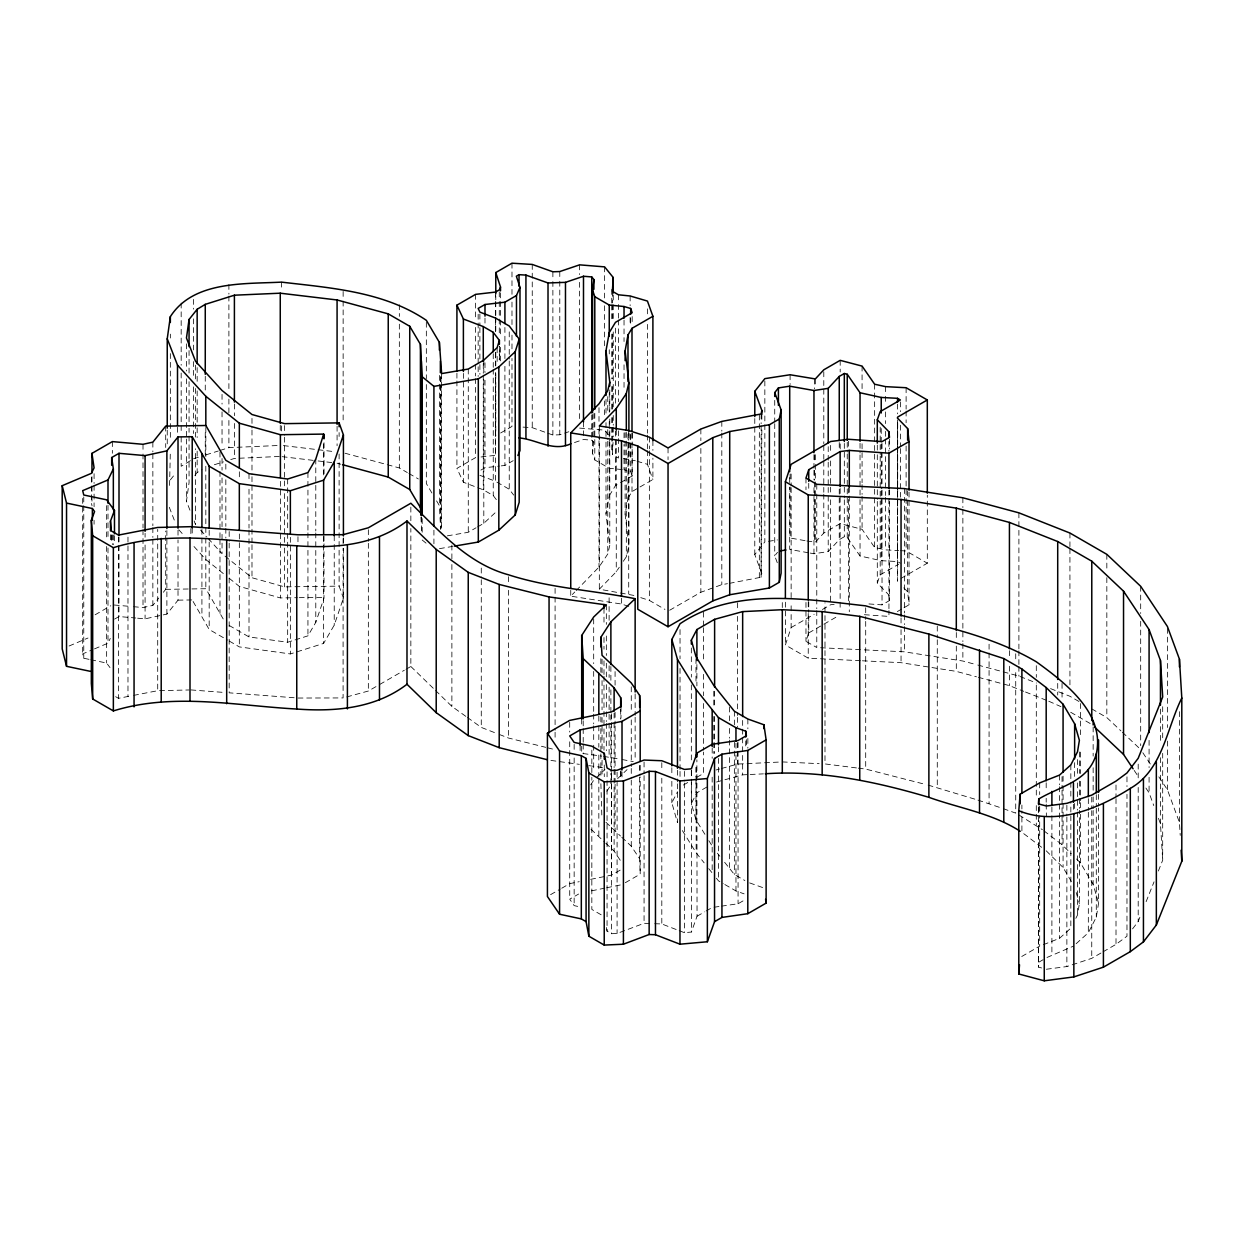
<?xml version="1.0" encoding="UTF-8"?>
<svg xmlns="http://www.w3.org/2000/svg" width="1244" height="1244" viewBox="0 0 1244 1244"><rect width="100%" height="100%" fill="white"/><g stroke="black" fill="none" stroke-linecap="round" stroke-linejoin="round"><path stroke-width="0.75" stroke-dasharray="5 3.75" d="M1041.586 967.972L1038.398 967.101L1038.787 820.34M622.202 469.579L609.249 468.273L594.788 459.922L592.564 453.314L593.886 438.93M618.455 438.603L618.455 458.041L612.375 454.526L613.028 442.444M169.573 485.424L170.35 450.732M189.943 510.196L186.46 501.223L189.057 482.703L189.057 428.294M1075.842 918.321L1077.506 915.055L1079.388 903.564L1079.388 810.295M1076.153 943.714L1088.329 932.736L1096.291 917.139L1098.576 903.175L1098.576 807.962M576.127 590.62L599.002 567.062L607.756 554.031L609.778 545.385L605.999 514.005L609.28 495.765L609.249 429.413M623.306 561.277L626.323 556.783L628.904 545.743L625.11 514.192L627.987 498.191L627.987 441.822M729.311 583.374L761.126 577.216L761.841 429.864M860.444 660.704L808.242 658.169L785.384 644.967L791.137 627.551L791.137 602.298M816.779 610.633L816.779 647.549L805.972 641.313L808.74 632.932L808.74 609.622M295.03 639.929L307.937 635.839L315.789 622.327L324 598.193L324 543.784M229.285 641.08L239.33 646.896L290.365 653.94L323.627 643.397L334.232 625.141L343.422 598.131L343.422 547.609M868.95 603.946L882.027 604.864L889.491 600.557L888.9 594.99L877.3 583.016L880.192 574.868L880.192 501.021M679.177 930.668L684.387 932.673L691.4 932.051L697.044 916.237L696.889 759.757M1132.584 928.864L1138.198 921.509L1141.075 914.309M1146.113 901.682L1154.043 881.841M1158.366 871.018L1162.689 860.195L1162.689 753.32M94.497 648.886L107.995 643.179L110.281 638.452M677.467 783.813L677.467 822.673L671.838 802.707L677.576 791.697M704.897 834.289L695.987 819.92L691.337 803.453L696.889 792.801L708.178 786.286M609.28 495.765L615.469 485.58L618.812 483.652M627.987 498.191L631.999 491.582L638.436 487.866M590.682 784.855L593.683 780.237M606.885 791.231L610.882 785.042L610.882 773.379M633.88 595.425L599.328 589.205L616.262 571.758L619.279 567.264M761.841 573.671L754.781 554.56L764.842 541.886L764.842 380.586M777.282 562.754L774.732 555.819L777.5 552.336M170.35 479.889L175.155 473.84M194.841 475.441L197.158 472.533L202.026 469.563M133.435 606.699L143.013 607.538L152.856 605.393L158.688 598.1M163.353 592.268L165.701 589.345L165.701 531.048M163.244 614.878L166.883 614.085L178.016 600.152L178.016 539.912M806.905 540.984L815.333 542.166L823.792 533.054L840.182 523.584L862.076 529.322L874.641 547.453L885.588 549.879L898.65 550.579M810.233 553.082L813.965 553.751L828.209 551.59L839.249 539.663L844.318 536.739L847.242 537.501L860.039 556.006L881.234 560.686L897.515 561.557L900.376 563.205M628.733 606.357L621.502 604.024L570.747 596.171L574.775 592.004M596.498 777.547L604.942 769.507M617.63 778.62L627.054 769.632M477.587 526.912L483.807 523.32L495.812 512.155M1043.296 944.709L1059.515 938.334L1070.835 928.133L1070.835 801.82M1103.07 951.816L1116.008 944.351L1126.971 936.203L1126.971 794.341M190.425 460.653L181.173 466.282L181.173 435.198M95.104 614.8L110.778 605.75M114.603 619.077L119.004 616.542L135.767 618.019M500.632 432.99L511.984 426.428L511.984 358.412M496.325 499.622L493.246 495.563L483.278 489.809L463.39 482.237L456.921 468.382L475.597 457.605L475.597 377.927M480.899 470.092L484.989 467.728L499.466 466.065M501.285 465.862L504.908 465.443L513.181 460.669M447.327 535.853L468.273 532.292L476.032 527.798M620.476 482.688L632.17 475.939L632.17 446.783M640.038 486.948L652.898 479.515L652.898 458.134M346.703 696.951L368.348 691.026L378.16 685.366M379.793 684.418L404.316 670.267M405.948 669.319L410.847 666.489L410.847 528.513M669.676 610.244L700.854 592.253L721.815 584.649L727.445 583.685M880.192 574.868L898.697 564.17M791.137 627.551L814.167 614.256M822.393 609.498L830.634 604.755L834.18 604.304M900.983 578.398L927.309 563.205L927.309 495.19M808.74 632.932L838.487 615.764M897.313 611.582L902.335 608.689M903.999 607.725L909.022 604.833L909.022 499.886M683.376 785.042L688.414 782.149M696.78 777.313L703.482 773.441L703.482 752.06M550.594 894.654L560.158 889.149M561.744 888.232L569.705 883.629L579.222 881.685M577.683 906.394L574.153 905.632L569.721 899.163L578.631 894.032M590.651 879.352L611.597 875.092L620.989 869.665M625.312 882.711L640.193 874.128L640.193 776.956M697.044 916.237L704.633 911.868M706.141 910.997L712.206 907.498M721.442 906.161L738.065 903.766L744.736 899.91M1021.744 956.496L1039.689 946.124L1039.689 815.924M1038.787 962.203L1045.349 958.424M1046.981 957.476L1073.448 946.155M1046.375 969.247L1066.87 966.557L1091.75 958.346L1101.453 952.749M69.073 646.009L87.997 638.016M89.039 659.351L83.768 658.247L82.679 653.893L92.802 649.601M606.357 927.526L607.056 931.165L611.488 933.715L617.086 933.466L644.065 923.297L652.929 923.623M547.733 433.192L552.88 435.027L559.784 434.778L568.788 431.746M574.495 442.553L583.498 439.505L591.74 440.174L593.886 442.817M229.145 625.452L249.002 636.928L287.659 642.262L293.18 640.504M193.52 458.772L198.822 457.108M205.898 454.884L218.291 450.997M220.048 450.437L228.896 447.653L277.739 445.523M214.372 464.727L223.485 461.882M230.762 459.58L234.401 458.445L280.258 456.439M716.046 769.989L719.638 768.994M721.442 768.512L737.599 764.065L780.423 762.012M716.497 782.041L742.652 774.856L748.313 774.577M137.633 618.19L145.081 618.843L161.425 615.282M591.538 890.844L604.864 888.123M606.777 887.734L622.016 884.624M115.614 696.671L118.475 698.319L131.693 695.754M133.559 695.396L157.708 690.7L157.708 529.4M439.474 548.651L452.412 546.458M768.45 541.327L777.469 539.927M714.056 907.234L719.592 906.425M481.039 456.983L495.516 455.304L495.516 373.698M750.194 774.483L763.412 773.861M159.559 690.653L189.026 689.969M165.701 589.345L205.835 588.723L224.169 620.647M178.016 600.152L192.214 599.935M225.04 556.13L251.988 577.745L284.565 586.873L339.114 586.126L343.422 598.131M229.145 578.242L239.346 586.422L280.398 597.929L297.347 597.695M299.229 597.664L323.689 597.338L324 598.193M297.969 698.039L343.095 697.931L343.095 548.293M654.702 923.701L661.808 923.965L677.436 929.999M782.289 761.919L819.158 763.66M820.589 647.735L904.388 651.809L962.872 661.03L975.949 664.529M862.387 660.797L901.045 662.679L956.309 671.387L976.462 676.798M900.516 550.672L906.114 550.968L927.309 563.205M523.04 427.112L532.245 427.672L546.007 432.57M864.393 614.707L888.947 616.418L888.947 610.586M190.876 689.922L223.422 692.395M294.144 697.744L229.176 692.83L229.176 543.193M579.595 428.091L604.6 430.113L609.995 436.768M114.261 605.019L131.506 606.528M623.462 458.538L635.326 460.747M283.414 445.585L316.163 449.488M318.091 449.722L333.501 451.556M282.155 456.657L316.24 460.731M318.137 460.949L335.18 462.986M856.447 767.921L824.99 763.925L824.99 602.64M858.298 768.154L865.7 769.087L926.267 784.622M583.032 753.537L601.661 756.103M603.527 756.368L620.258 759.182M550.937 760.426L579.362 764.345M588.832 765.635L603.993 767.735M805.039 540.658L790.096 537.983L790.096 483.574M808.367 552.756L789.707 549.428L789.707 487.244M622.124 759.54L633.274 761.592M90.796 659.724L106.642 663.052L110.001 667.608M499.357 734.473L508.392 738.003L545.758 747.349M547.624 747.815L555.088 749.697M928.102 785.088L976.12 799.534M977.815 665.042L1018.898 676.067L1036.501 683.034M978.297 677.296L1009.428 685.646L1023.734 691.322M345.008 453.22L399.34 467.962L407.286 472.549M337.077 463.203L340.732 464.199M637.052 461.244L647.44 464.307L652.898 479.515M632.17 475.939L630.661 471.709L624.037 469.766L624.037 444.497M977.971 800.11L1001.498 808.025M640.753 597.633L649.368 600.417L664.934 609.404M749.65 882.913L763.925 888.014M724.848 884.531L735.966 890.953L744.114 893.861M1003.286 808.662L1015.726 813.125L1015.726 669.334M479.889 475.348L495.376 481.241L495.376 372.422M467.355 717.446L481.272 727.413L497.553 733.773M1050.574 688.616L1069.933 696.282L1079.994 702.082M1025.523 692.022L1046.981 700.527M1048.77 701.227L1060.961 706.639M1091.734 708.862L1106.833 717.586L1120.937 730.897M1070.695 712.268L1090.148 723.495M496.916 482.143L509.247 489.25L513.663 495.065M1018.883 814.96L1042.348 829.639M408.872 473.466L418.388 478.971M724.646 862.294L734.364 874.47L744.861 880.534M716.388 878.217L718.488 880.861L723.246 883.613M193.1 601.474L209.179 629.48L227.605 640.116M601.163 914.806L591.833 909.411L591.833 777.267M435.478 690.42L451.883 706.374L465.8 716.342M1043.871 830.79L1062.049 844.676L1071.271 853.788M1041.632 847.304L1021.899 832.252L1021.899 810.87M223.314 573.562L205.804 559.52L192.944 545.354M422.183 539.989L426.583 543.597M1122.352 732.218L1139.286 748.204M605.952 822.284L620.476 835.999M621.813 837.274L631.268 846.2L639.649 858.733L640.193 874.128M591.009 829.266L604.397 841.893M605.781 843.214L614.116 851.083L620.678 860.895M410.847 666.489L434.109 689.083M1076.542 858.998L1080.492 862.901L1093.149 884.344L1098.576 903.175M1046.188 850.787L1063.076 867.488L1071.737 882.151M903.797 587.837L907.638 591.817L909.022 604.833M200.579 530.084L206.893 537.035M208.152 538.434L222.038 553.72L222.038 532.354M178.794 529.773L183.941 535.433M717.415 853.197L719.825 856.23M682.381 830.603L696.158 852.809L704.166 862.869M708.738 868.623L712.174 872.93L712.174 773.83M1142.832 752.744L1150.311 763.987M1158.848 776.831L1167.385 789.691L1179.436 822.424L1180.229 835.362M1134.186 770.409L1138.431 776.816M1145.895 788.027L1149.083 792.817L1153.763 805.568M708.847 840.68L711.817 845.469M431.917 493.013L426.334 483.543L426.334 380.555M436.582 500.897L439.381 505.624L440.656 529.462M194.126 520.941L195.526 524.533L195.526 448.742M169.293 507.272L175.451 523.086M1158.459 818.303L1160.465 823.761L1162.689 860.195M1076.216 892.539L1079.388 903.564M601.801 814.976L600.868 783.02M420.938 517.069L421.763 532.308M1179.436 711.661L1179.436 822.424M1167.385 628.391L1167.385 727.507M1167.385 741.113L1167.385 789.691M1162.689 706.67L1162.689 737.77M1160.465 709.111L1160.465 744.099M1160.465 757.689L1160.465 823.761M1149.083 740.351L1149.083 767.564M1149.083 777.282L1149.083 792.817M1140.686 586.297L1140.686 613.494M1140.686 621.269L1140.686 745.638M1138.198 764.111L1138.198 779.661M1138.198 787.436L1138.198 921.509M1126.971 776.862L1126.971 786.566M1116.008 784.995L1116.008 796.658M1116.008 798.601L1116.008 944.351M1106.833 554.342L1106.833 569.892M1106.833 577.667L1106.833 717.586M1098.576 794.356L1098.576 806.019M1096.291 794.714L1096.291 806.376M1096.291 808.32L1096.291 917.139M1093.149 726.931L1093.149 756.088M1093.149 767.735L1093.149 794.947M1093.149 796.891L1093.149 808.553M1093.149 810.497L1093.149 884.344M1091.75 797.062L1091.75 808.724M1091.75 810.653L1091.75 958.346M1088.329 798.648L1088.329 810.311M1088.329 812.254L1088.329 932.736M1080.492 703.544L1080.492 734.644M1080.492 752.138L1080.492 773.504M1080.492 781.279L1080.492 800.716M1080.492 802.66L1080.492 812.379M1080.492 814.322L1080.492 862.901M1079.388 751.998L1079.388 773.364M1079.388 781.139L1079.388 796.689M1079.388 798.632L1079.388 808.351M1077.506 759.586L1077.506 775.136M1077.506 782.896L1077.506 810.108M1077.506 812.052L1077.506 915.055M1074.629 762.665L1074.629 778.215M1074.629 803.469L1074.629 809.3M1073.448 804.293L1073.448 812.068M1070.835 764.889L1070.835 780.439M1070.835 782.383L1070.835 799.876M1069.933 533.038L1069.933 546.645M1069.933 548.588L1069.933 686.564M1066.87 805.272L1066.87 814.991M1066.87 816.935L1066.87 966.557M1063.076 776.147L1063.076 783.922M1063.076 785.866L1063.076 801.416M1063.076 803.36L1063.076 867.488M1062.049 683.376L1062.049 698.926M1062.049 776.66L1062.049 788.323M1062.049 790.251L1062.049 805.801M1062.049 807.745L1062.049 844.676M1059.515 775.105L1059.515 784.808M1059.515 786.752L1059.515 938.334M1057.711 683.391L1057.711 695.054M1051.895 806.952L1051.895 954.63M1046.188 782.771L1046.188 790.531M1046.188 798.306L1046.188 802.193M1046.188 804.137L1046.375 815.722M1039.689 782.896L1039.689 794.558M1039.689 806.221L1039.689 813.98M1038.787 806.734L1038.787 812.565M1038.398 807.76L1038.398 967.101M1036.299 665.664L1036.299 677.311M1036.299 685.086L1036.299 797.808M1036.299 805.568L1036.299 825.005M1021.899 805.039L1021.899 808.927M1018.898 512.839L1018.898 648.87M1018.898 650.814L1018.898 664.405M1018.898 666.349L1018.898 676.067M1015.726 653.784L1015.726 661.559M1009.428 650.674L1009.428 658.449M1009.428 666.224L1009.428 685.646M989.073 644.205L989.073 803.562M962.872 497.787L962.872 507.505M962.872 509.449L962.872 641.593M962.872 643.537L962.872 661.03M956.309 632.527L956.309 638.343M956.309 646.118L956.309 671.387M937.276 626.152L937.276 637.814M937.276 639.758L937.276 787.452M909.022 492.111L909.022 497.942M907.638 490.758L907.638 498.533M907.638 500.477L907.638 591.817M906.114 387.724L906.114 409.105M906.114 411.049L906.114 422.711M906.114 446.021L906.114 550.968M904.388 488.581L904.388 612.95M904.388 614.894L904.388 624.612M904.388 626.556L904.388 651.809M901.045 617.988L901.045 627.707M901.045 629.651L901.045 662.679M900.376 401.905L900.376 411.624M900.376 425.23L900.376 446.612M900.376 448.555L900.376 497.133M897.686 422.898L897.686 444.279M897.686 446.223L897.686 485.082M897.686 487.026L897.686 496.745M897.686 498.688L897.375 581.212L897.375 487.943M897.515 404.144L897.515 413.863M897.515 423.582L897.515 448.835M897.515 450.779L897.515 489.654M897.515 491.598L897.515 561.557M897.375 419.928L897.375 445.197M897.375 447.125L897.375 486M889.491 439.256L889.491 448.975M889.491 489.794L889.491 499.497M889.491 501.441L889.491 600.557M888.9 441.464L888.9 451.183M888.9 490.058L888.947 608.643M885.588 386.651L885.588 394.426M885.588 396.37L885.588 404.129M885.588 411.904L885.588 423.566M885.588 431.341L885.588 437.173M885.588 439.116L885.588 495.47M885.588 497.413L885.588 549.879M882.027 443.564L882.027 488.27M882.027 490.214L882.027 604.864M881.234 428.542L881.234 442.149M881.234 444.092L881.234 488.783M881.234 490.727L881.234 560.686M880.192 427.174L880.192 454.387M880.192 456.33L880.192 499.077M877.3 445.057L877.3 452.816M877.3 454.76L877.3 499.466M877.3 501.41L877.3 583.016M874.641 384.225L874.641 547.453M865.7 607.803L865.7 619.45M865.7 621.394L865.7 769.087M862.076 366.094L862.076 389.403M862.076 443.813L862.076 482.688M862.076 484.631L862.076 494.35M862.076 496.294L862.076 529.322M860.039 443.284L860.039 453.003M860.039 454.946L860.039 497.709M860.039 499.637L860.039 556.006M849.294 487.337L849.294 611.706M848.377 441.216L848.377 447.047M848.377 487.866L848.377 497.569M848.377 499.513L848.377 602.516M847.242 442.289L847.242 452.007M847.242 453.951L847.242 486.979M847.242 488.923L847.242 537.501M844.318 443.455L844.318 497.88M844.318 499.824L844.318 536.739M840.182 360.34L840.182 372.003M840.182 443.906L840.182 449.737M840.135 488.488L840.135 610.913M839.249 442.506L839.249 450.281M839.249 489.141L839.249 539.663M830.634 445.399L830.634 453.174M830.634 460.949L830.634 492.033M830.634 499.808L830.634 604.755M828.209 446.643L828.209 460.249M828.209 462.193L828.209 485.518M828.209 487.461L828.209 551.59M823.792 371.754L823.792 443.657M823.792 445.601L823.792 459.207M823.792 461.151L823.792 492.235M823.792 494.179L823.792 533.054M816.779 484.32L816.779 492.08M816.779 494.023L816.779 608.689M815.333 378.938L815.333 386.713M815.333 454.729L815.333 462.504M815.333 464.432L815.333 479.982M815.333 481.926L815.333 542.166M814.385 379.078L814.385 388.797M814.385 454.869L814.385 462.644M814.385 470.419L814.385 480.137M814.385 482.081L814.385 542.322M813.965 454.635L813.965 468.242M813.965 470.185L813.965 479.904M813.965 487.679L813.965 553.751M808.74 483.294L808.74 491.069M808.74 601.847L808.74 607.678M808.242 601.816L808.242 611.519M808.242 613.463L808.242 658.169M805.972 478.069L805.972 489.732M805.972 602.438L805.972 641.313M791.137 474.026L791.137 485.689M791.137 487.632L791.137 600.354M790.096 374.755L790.096 384.474M790.096 473.855L790.096 481.63M789.707 477.525L789.707 485.3M785.384 602.205L785.384 644.967M782.289 602.562L782.289 608.394M774.732 400.366L774.732 421.732M774.732 423.675L774.732 555.819M761.841 414.314L761.841 422.089M761.126 413.972L761.126 423.691M761.126 425.635L761.126 577.216M759.338 414.998L759.338 578.242M754.781 418.528L754.781 554.56M747.862 719.032L747.862 728.751M747.862 738.469L747.862 748.188M746.4 739.589L746.4 747.364M745.747 740.926L745.747 748.701M742.652 720.432L742.652 735.981M742.652 737.925L742.652 774.856M738.065 742.466L738.065 903.766M737.599 602.765L737.599 608.596M737.599 616.371L737.599 715.487M737.599 717.43L737.599 727.134M737.599 742.684L737.599 764.065M735.966 743.259L735.966 752.978M735.966 754.921L735.966 890.953M734.364 711.241L734.364 724.848M734.364 742.326L734.364 874.47M729.482 707.043L729.482 720.649M729.482 728.424L729.482 738.143M729.482 740.087L729.482 868.343M721.815 421.405L721.815 431.124M721.815 433.067L721.815 584.649M718.488 746.773L718.488 756.492M718.488 758.436L718.488 880.861M714.616 691.213L714.616 706.763M714.616 716.482L714.616 753.413M713.792 691.26L713.792 706.794M713.792 716.513L713.792 753.444M712.206 748.142L712.174 758.28M703.482 612.157L703.482 625.748M703.482 627.691L703.482 662.679M703.482 674.341L703.482 695.707M703.482 703.482L703.482 750.132M700.854 429.024L700.854 440.671M700.854 448.446L700.854 592.253M696.889 664.545L696.889 685.91M696.158 780.921L696.158 765.371L695.987 777.173M696.158 782.849L696.158 852.809M695.987 658.62L695.987 681.945M695.987 779.117L695.987 819.92M691.4 770.751L691.4 780.47M691.4 782.414L691.4 932.051M691.337 647.984L691.337 677.125M691.337 684.9L691.337 762.634M691.337 770.409L691.337 803.453M684.387 771.389L684.387 781.092M684.387 783.036L684.387 932.673M680.033 629.573L680.033 658.729M680.033 668.432L680.033 769.492M680.033 771.436L680.033 779.211M677.467 770.207L677.467 781.87M671.838 767.735L671.838 773.566M671.838 781.325L671.838 802.707M668.044 447.964L668.044 459.627M661.808 762.681L661.808 770.456M661.808 778.215L661.808 923.965M652.898 440.656L652.898 450.375M649.368 437.173L649.368 448.835M649.368 450.779L649.368 600.417M647.44 308.839L647.44 316.614M647.44 324.389L647.44 433.207M647.44 435.151L647.44 448.757M647.44 450.701L647.44 464.307M644.065 761.997L644.065 773.659M644.065 775.603L644.065 923.297M640.193 765.293L640.193 775.012M639.649 765.449L639.649 775.168M639.649 777.111L639.649 858.733M635.14 693.919L635.14 715.3M635.14 717.244L635.14 759.991M632.17 316.582L632.17 324.357M632.17 433.192L632.17 444.839M631.999 433.285L631.999 441.06M631.999 443.004L631.999 491.582M631.268 686.843L631.268 712.112M631.268 719.887L631.268 766.522M631.268 768.465L631.268 778.184M631.268 780.128L631.268 846.2M630.661 318.184L630.661 325.959M630.661 434.778L630.661 471.709M630.133 295.979L630.133 305.697M630.133 317.344L630.133 325.119M630.133 433.954L630.133 459.207M628.904 433.036L628.904 440.796M628.904 442.74L628.904 545.743M628.718 430.517L628.718 440.236M628.718 442.18L628.718 593.761M627.987 434.063L627.987 439.878M626.323 432.414L626.323 556.783M625.11 432.57L625.11 514.192M624.037 320.128L624.037 341.509M624.037 364.819L624.037 390.087M624.037 432.834L624.037 442.553M622.016 771.918L622.016 779.693M621.502 598.193L621.502 604.024M620.989 706.421L620.989 718.083M620.989 770.549L620.989 778.324M620.678 709.313L620.678 719.032M620.678 771.498L620.678 779.273M618.455 294.797L618.455 302.572M618.455 304.516L618.455 318.122M618.455 320.066L618.455 401.688M618.455 430.828L618.455 436.66M617.086 772.182L617.086 933.466M616.262 429.895L616.262 437.67M616.262 439.614L616.262 571.758M615.469 328.167L615.469 405.902M615.469 431.17L615.469 485.58M615.08 671.558L615.08 685.164M615.08 712.361L615.08 724.024M615.08 725.967L615.08 782.321M615.08 784.264L615.08 830.914M614.116 713.107L614.116 720.882M614.116 722.826L614.116 767.517M614.116 769.461L614.116 851.083M613.245 294.999L613.245 302.774M613.245 304.718L613.245 320.268M613.245 331.93L613.245 407.721M613.245 415.48L613.245 425.199M613.245 427.143L613.245 436.862M612.375 291.298L612.375 302.961M612.375 304.889L612.375 322.383M612.375 334.045L612.375 378.736M612.375 386.511L612.375 409.836M612.375 417.611L612.375 425.386M612.375 427.33L612.375 454.526M611.737 289.417L611.737 303.023M611.737 304.967L611.737 322.445M611.737 334.107L611.737 378.814M611.737 386.573L611.737 409.898M611.737 417.673L611.737 425.448M611.737 427.392L611.737 452.645M611.597 713.792L611.597 875.092M611.488 772.431L611.488 782.149M611.488 784.093L611.488 933.715M610.882 666.504L610.882 682.054M610.882 689.829L610.882 713.139M610.882 715.082L610.882 724.801M610.882 726.745L610.882 771.436M609.778 389.916L609.778 411.297M609.778 419.072L609.778 428.791M609.778 430.735L609.778 440.438M609.778 442.382L609.778 545.385M609.249 349.735L609.28 353.902M609.249 392.482L609.28 412.199M609.249 421.638L609.28 427.749M609.109 597.789L609.109 621.098M609.109 665.804L609.109 677.451M609.109 687.17L609.109 712.439M609.109 714.383L609.109 757.129M607.756 396.618L607.756 414.112M607.756 429.647L607.756 439.365M607.756 441.309L607.756 554.031M607.056 771.809L607.056 931.165M606.341 604.926L606.341 624.364M606.341 636.011L606.341 655.448M606.341 663.223L606.341 676.829M606.341 684.604L606.341 709.857M606.341 711.801L606.341 721.52M606.341 723.464L606.341 750.676M605.999 399.355L605.999 414.89M605.999 422.665L605.999 440.158M605.999 442.102L605.999 514.005M604.6 266.869L604.6 297.969M604.6 305.744L604.6 346.547M604.6 400.957L604.6 418.451M604.273 765.013L604.273 776.676M603.993 608.378L603.993 625.872M603.993 637.534L603.993 649.181M603.993 660.844L603.993 674.45M603.993 676.394L603.993 750.241M602.049 659.242L602.049 672.848M602.049 680.623L602.049 709.764M602.049 717.539L602.049 748.639M602.049 760.302L602.049 777.78M600.868 658.651L600.868 672.258M600.868 716.948L600.868 726.667M600.868 728.611L600.868 751.936M600.868 753.88L600.868 775.245M599.328 425.977L599.328 589.205M599.002 407.705L599.002 421.312M599.002 429.087L599.002 438.805M599.002 440.749L599.002 567.062M598.831 716.155L598.831 723.93M598.831 725.874L598.831 747.255M598.831 755.03L598.831 776.396M598.831 778.34L598.831 836.637M594.788 413.288L594.788 459.922M593.886 413.661L593.886 436.986M593.683 618.937L593.683 663.627M593.683 671.402L593.683 712.221M593.683 714.165L593.683 723.868M593.683 725.812L593.683 743.306M593.683 745.249L593.683 770.518M592.564 414.439L592.564 453.314M591.74 414.905L591.74 440.174M591.833 750.07L591.833 775.323M583.498 422.011L583.498 435.618M583.203 720.82L583.203 726.651M583.203 728.595L583.203 742.202M583.203 744.145L583.203 753.864M581.694 719.048L581.694 726.823M581.694 746.26L581.694 752.076M580.124 745.483L580.124 753.242M579.595 264.848L579.595 274.566M579.595 282.341L579.595 420.317M574.153 744.347L574.153 750.163M574.153 757.938L574.153 905.632M570.747 590.34L570.747 596.171M569.705 722.344L569.705 732.047M569.721 741.766L569.721 899.163M559.784 271.55L559.784 279.325M559.784 281.268L559.784 434.778M555.088 588.396L555.088 730.259M555.088 732.203L555.088 738.034M552.88 271.783L552.88 279.558M552.88 281.502L552.88 435.027M532.245 264.428L532.245 427.672M511.984 263.199L511.984 294.284M511.984 302.059L511.984 327.327M511.984 335.102L511.984 350.652M509.247 331.853L509.247 359.049M509.247 360.993L509.247 489.25M508.392 576.703L508.392 582.534M508.392 590.309L508.392 738.003M504.908 327.467L504.908 358.552M504.908 366.327L504.908 465.443M500.508 292.853L500.508 318.122M500.508 320.066L500.508 335.616M500.508 347.278L500.508 360.869M499.279 291.842L499.279 299.617M499.279 301.561L499.279 317.111M499.279 319.055L499.279 336.533M497.149 347.667L497.149 365.161M495.781 295.87L495.781 299.757M495.781 301.701L495.781 315.307M495.781 317.251L495.781 330.857M495.781 352.223L495.781 365.829M495.781 373.604L495.781 435.789M495.516 292.076L495.516 299.851M495.516 301.794L495.516 315.385M495.516 317.329L495.516 330.935M495.516 352.316L495.516 365.923M495.376 319.957L495.376 331.619M495.376 352.985L495.376 364.647M493.246 353.7L493.246 367.307M493.246 369.25L493.246 495.563M484.989 318.091L484.989 323.922M484.989 362.797L484.989 372.516M484.989 380.275L484.989 467.728M483.807 360.091L483.807 371.738M483.807 379.513L483.807 523.32M483.278 363.497L483.278 373.216M483.278 375.159L483.278 489.809M481.272 568.073L481.272 577.791M481.272 579.735L481.272 727.413M479.889 314.063L479.889 325.726M479.889 327.67L479.889 362.642M479.889 364.585L479.889 374.304M478.162 314.265L478.162 364.787M478.162 366.731L478.162 376.45M475.597 294.361L475.597 319.63M475.597 327.405L475.597 362.377M475.597 364.321L475.597 375.983M468.273 369.048L468.273 532.292M463.39 373.418L463.39 482.237M456.921 373.169L456.921 379M456.921 380.944L456.921 468.382M451.883 545.074L451.883 562.568M451.883 564.512L451.883 706.374M441.62 373.589L441.62 529.058M441.029 376.994L441.029 528.576M440.376 376.605L440.376 524.299M439.381 375.424L439.381 505.624M433.923 530.162L433.923 543.768M426.334 322.258L426.334 378.611M422.183 518.608L422.183 532.214M421.358 516.866L421.358 524.641M410.847 507.132L410.847 520.738M399.34 304.733L399.34 316.396M399.34 324.155L399.34 467.962M368.348 529.726L368.348 541.389M368.348 543.333L368.348 691.026M343.422 537.89L343.422 545.665M343.142 291.407L343.142 299.182M343.142 301.126L343.142 423.551M343.095 538.574L343.095 546.349M339.114 432.601L339.114 436.488M339.114 453.982L339.114 586.126M337.077 426.288L337.077 445.725M334.232 535.76L334.232 625.141M324 442.74L324 473.824M324 536.008L324 541.84M323.689 443.813L323.689 474.897M323.627 536.522L323.627 643.397M315.789 459.083L315.789 530.986M315.789 532.93L315.789 622.327M307.937 472.596L307.937 530.893M307.937 532.836L307.937 635.839M297.969 536.739L297.969 542.571M290.365 537.346L290.365 653.94M287.659 479.033L287.659 531.499M287.659 533.443L287.659 642.262M284.565 425.588L284.565 435.291M284.565 437.235L284.565 485.829M284.565 493.604L284.565 546.069M284.565 548.013L284.565 586.873M281.486 282.124L281.486 289.899M281.486 425.93L281.486 431.761M280.398 481.335L280.398 597.929M280.258 425.339L280.258 433.114M251.988 418.404L251.988 428.107M251.988 430.051L251.988 474.757M251.988 476.701L251.988 542.773M251.988 544.716L251.988 577.745M249.002 473.684L249.002 481.459M249.002 489.234L249.002 528.094M249.002 530.037L249.002 636.928M239.346 471.771L239.346 479.546M239.346 533.956L239.33 646.896M234.401 404.036L234.401 415.683M234.401 423.458L234.401 458.445M229.176 531.53L229.176 541.249M228.896 284.425L228.896 294.144M228.896 296.088L228.896 391.3M228.896 399.075L228.896 412.681M228.896 420.456L228.896 447.653M225.833 464.199L225.833 471.974M225.833 479.749L225.833 526.383M225.833 528.327L225.833 538.046M222.038 394.379L222.038 404.098M222.038 411.873L222.038 446.845M222.038 458.507L222.038 470.17M222.038 477.945L222.038 530.411M219.986 452.07L219.986 469.563M219.986 471.507L219.986 537.579M219.986 539.523L219.986 613.37M209.179 530.379L209.179 540.083M209.179 542.026L209.179 629.48M205.835 427.438L205.835 456.579M205.804 466.236L205.835 536.257M205.804 538.139L205.835 588.723M205.26 376.263L205.26 391.798M205.26 432.617L205.26 455.926M201.917 529.384L201.917 616.837M197.158 367.586L197.158 383.136M197.158 390.911L197.158 425.883M197.158 427.827L197.158 437.546M197.158 451.152L197.158 472.533M195.526 365.176L195.526 380.726M195.526 388.501L195.526 437.079M193.52 299.415L193.52 309.134M193.52 318.853L193.52 349.937M193.52 361.6L193.52 379.093M193.52 386.868L193.52 433.503M192.214 528.031L192.214 535.806M190.876 528.622L190.876 534.453M189.057 350.559L189.057 373.884M189.057 381.659L189.057 426.35M186.46 343.826L186.46 371.023M186.46 378.798L186.46 437.095M186.46 439.039L186.46 501.223M181.173 303.054L181.173 365.238M181.173 373.013L181.173 433.254M178.016 530.193L178.016 537.968M177.503 427.298L177.503 433.13M170.35 334.138L170.35 338.026M170.35 353.576L170.35 441.014M167.24 430.113L167.24 445.663M166.883 530.535L166.883 614.085M165.701 426.117L165.701 447.482M152.856 442.149L152.856 451.867M152.856 453.811L152.856 525.714M152.856 527.658L152.856 537.377M152.856 539.321L152.856 605.393M145.081 533.334L145.081 537.221M145.081 544.996L145.081 618.843M143.013 444.295L143.013 452.07M143.013 454.013L143.013 527.86M143.013 529.804L143.013 607.538M127.976 537.128L127.976 696.469M119.004 536.879L119.004 616.542M118.475 537.035L118.475 698.319M114.479 535.713L114.479 543.472M113.344 534.982L113.344 544.701M112.349 441.604L112.349 453.267M112.349 534.889L112.349 544.608M111.68 535.262L111.68 543.037M111.322 534.842L111.322 542.617M110.483 534.749L110.483 542.508M107.995 505.204L107.995 540.191M107.995 547.966L107.995 643.179M106.642 505.655L106.642 538.683M106.642 546.458L106.642 663.052M94.078 473.684L94.078 483.403M94.078 485.347L94.078 506.728M94.078 520.334L94.078 524.222M91.963 476.685L91.963 484.46M91.963 486.404L91.963 494.179M91.963 496.123L91.963 505.841M91.434 477.214L91.434 504.411M83.768 496.947L83.768 658.247M82.679 498.424L82.679 653.893M499.404 359.858L499.404 346.252L499.279 359.858"/><path stroke-width="1.5" d="M927.309 493.246L927.309 399.962L897.686 417.067L897.375 417.984L907.638 428.574L909.022 441.589L888.947 453.174L849.294 450.421L840.135 451.572L808.74 469.703L805.972 478.069L816.779 484.32L904.388 488.581L962.872 497.787L1018.898 512.839L1069.933 533.038L1106.833 554.342L1140.686 586.297L1167.385 626.447L1179.436 659.18L1181.8 698.024L1181.8 861.252L1156.345 925.007L1143.438 941.879L1130.314 951.644L1103.412 967.163L1073.852 976.913L1044.26 980.801L1018.789 973.974L1018.789 810.73L1020.111 794.201L1039.689 782.896L1059.515 775.105L1070.835 764.889L1077.506 751.811L1079.388 740.336L1074.629 723.79L1063.076 704.259L1046.188 687.543L1021.899 669.008L1003.799 658.558L928.879 634.082L859.744 616.355L822.16 611.582L782.305 609.716L742.652 611.613L714.616 619.325L696.889 629.557L691.337 640.209L691.337 644.097M1018.789 973.974L1019.52 964.784M671.838 765.791L671.838 639.478L680.033 623.742C734.458 587.075 804.37 599.079 865.7 605.859C922.846 622.544 984.377 631.221 1036.299 661.777C1065.113 682.707 1105.341 713.294 1096.291 753.895C1088.609 781.714 1060.168 786.115 1038.787 798.959L1038.398 803.873L1046.375 806.019L1066.87 803.329L1091.75 795.118L1116.008 781.108L1126.971 772.975L1138.198 758.28L1162.689 696.967L1160.465 660.533L1149.083 629.588L1123.534 591.164L1091.781 561.199L1057.711 541.529L1009.428 522.418L956.309 508.143L901.045 499.45L808.242 494.925L785.384 481.723L791.137 464.323L830.634 441.511L848.377 439.272L882.027 441.62L889.491 437.313L888.9 431.761L877.3 419.788L880.192 411.624L900.376 399.962L897.515 398.313L881.234 397.458L860.039 392.762L847.242 374.273L844.318 373.495L839.249 376.434L828.209 388.346L813.965 390.507L789.707 386.184L778.417 387.926L774.732 392.591L774.732 396.478M592.564 412.495L592.564 290.07L593.886 279.573L591.74 276.93L583.498 276.261L565.476 282.357L548.013 282.963L525.932 275.095L519.028 274.675L516.353 276.215L519.992 287.348L519.992 450.577L517.893 455.491M495.781 293.926L495.781 272.56L511.984 263.199L532.245 264.428L552.88 271.783L559.784 271.55L579.595 264.848L604.6 266.869L613.245 277.521L612.375 291.298L618.455 294.797L630.133 295.979L647.44 301.064L652.898 316.287L652.898 440.656M167.24 428.169L167.24 338.772L170.35 316.645C193.411 280.631 244.275 284.098 281.486 282.124C330.888 287.908 383.992 291.578 426.334 320.314L439.381 342.38L441.62 373.589L468.273 369.048L483.807 360.091L497.149 347.667L499.404 340.421L493.246 332.335L483.278 326.581L463.39 319.008L456.921 305.153L475.597 294.361L495.516 292.076L499.279 289.899L500.508 287.022L495.781 272.56M422.183 514.721L422.183 376.745L420.425 344.37L409.743 326.286L388.237 313.861L337.077 299.975L280.258 293.195L234.401 295.201L205.26 304.36L197.158 309.289L189.057 319.475L186.46 337.995L195.526 361.289L222.038 390.492L251.988 414.516L284.565 423.644L339.114 422.882L343.422 434.902L343.422 535.946M605.999 395.468L605.999 350.761L609.28 332.521L615.469 322.336L632.17 312.695L630.661 308.465L624.037 306.522L609.249 305.044L594.788 296.694L592.564 290.07M625.11 360.667L625.11 350.948L627.987 334.947L631.999 328.338L652.898 316.287M927.309 399.962L906.114 387.724L885.588 386.651L874.641 384.225L862.076 366.094L840.182 360.34L823.792 369.81L815.333 378.938L790.096 374.755L764.842 378.642L754.781 391.316L761.841 410.427L761.126 413.972L721.815 421.405L700.854 429.024L668.044 447.964L649.368 437.173L628.718 430.517L599.328 425.977L616.262 408.514L626.323 393.555L628.904 382.499L625.11 350.948M570.747 588.396L570.747 432.928L621.502 440.78L637.768 446.036L637.768 609.265L668.044 626.743L712.796 600.899L729.715 594.756L769.383 587.992L779.273 582.285L779.273 419.057L781.123 409.914L774.732 392.591M779.273 582.285L781.123 573.142L781.123 409.914M605.999 350.761L609.778 382.141L607.756 390.787L599.002 403.818L570.747 432.928M454.262 546.132L478.318 542.042L498.828 530.193L515.234 514.923L515.234 351.679L519.183 339.083L509.247 326.021L495.376 318.013L479.889 312.12L478.162 308.434L484.989 304.5L504.908 302.199L516.478 295.512L519.992 287.348M515.234 514.923L519.183 502.312L519.183 339.083M205.804 396.276L239.346 423.193L280.398 434.7L323.689 434.094L315.789 459.083L307.937 472.596L287.659 479.033L249.002 473.684L225.833 460.311L205.835 425.495L205.804 396.276L177.503 365.114L167.24 338.772M323.627 534.578L323.627 480.168L334.232 461.913L343.422 434.902M671.838 639.478L677.467 659.444L696.158 689.58L718.488 717.617L735.966 727.709L745.747 731.208L746.4 735.702L738.065 740.522L712.206 744.254L697.044 753.009L691.4 768.808L684.387 769.445L661.808 760.737L644.065 760.053L617.086 770.238L611.488 770.487L607.056 767.921L604.273 753.351L591.833 746.182L574.153 742.404L569.721 735.935L580.124 729.933L622.016 721.38L640.193 710.884L639.649 695.489L631.268 682.956L602.049 655.355L600.868 637.27L610.882 621.813L635.14 598.691C592.922 590.247 549.615 588.132 508.392 574.759C468.055 563.796 439.676 531.39 410.847 503.245L368.348 527.783L343.095 534.687L297.969 534.796L190.876 526.678L157.708 527.456L118.475 535.091L111.322 530.955L110.483 521.143L114.479 510.444L106.642 499.824L83.768 495.003L82.679 490.649L107.995 479.951L113.344 468.91L111.68 457.543L119.004 453.314L145.081 455.599L166.883 450.857L178.016 436.924L192.214 436.706L209.179 466.236L209.179 528.436M205.835 425.495L165.701 426.117L152.856 442.149L143.013 444.295L112.349 441.604L91.963 453.376L94.078 467.868L91.434 473.326L62.2 485.689L66.538 503.089L92.367 508.516L94.591 511.533L91.341 520.241L92.678 535.729L113.36 547.687C173.351 529.073 235.691 542.493 296.756 545.789C335.149 548.62 375.377 545.199 406.99 521.018L436.209 549.428L468.242 572.364L499.202 584.447L549.055 596.933L606.341 604.926L593.683 616.993L581.694 635.482L583.203 658.636L614.116 687.854L620.678 697.651L620.989 706.421L611.597 711.848L569.705 720.4L547.422 733.26L559.567 751.003L581.321 755.652L586.079 758.405L586.079 921.633L588.863 936.203L604.226 945.082L623.415 944.212L649.15 934.508L655.464 934.742L679.97 944.196L707.369 941.755L707.369 778.511L714.538 758.451L721.94 754.191L747.799 750.443L766.117 739.869L763.925 724.77L747.862 719.032L734.364 711.241L713.792 685.428L695.987 656.692L691.337 640.209M707.369 941.755L714.538 921.695L714.538 758.451M1018.789 810.73C1056.483 826.078 1098.048 808.895 1130.314 788.401C1162.813 769.849 1166.545 728.673 1181.8 698.024M422.183 376.745L433.923 386.371L478.318 378.798L498.828 366.964L515.234 351.679M637.768 446.036L668.044 463.499L712.796 437.67L729.715 431.528L769.383 424.748L779.273 419.057M91.341 520.241L91.341 683.469L92.678 698.972L113.36 710.915C173.351 692.317 235.691 705.721 296.756 709.033C335.149 711.863 375.377 708.442 406.99 684.262L406.99 521.018M714.538 921.695L721.94 917.419L747.799 913.687L766.117 903.113L766.117 739.869M586.079 758.405L588.863 772.975L604.226 781.838L623.415 780.968L649.15 771.264L655.464 771.513L679.97 780.952L707.369 778.511M519.028 437.919C536.397 439.303 553.113 452.116 570.887 443.766M209.179 466.236L239.33 483.652L290.365 490.711L323.627 480.168M780.299 550.874L785.944 550.003M765.309 773.768C820.884 770.052 875.885 781.605 928.879 797.326C959.388 808.273 992.696 813.42 1020.251 831.303M62.2 485.689L62.2 648.917L66.538 666.317L90.517 671.371M547.422 733.26L547.422 896.504L559.567 914.231L581.321 918.896L586.079 921.633M406.99 684.262L436.209 712.656L468.242 735.608L499.202 747.675L547.204 759.695M342.551 464.696L388.237 477.09L409.743 489.514L420.425 507.614L420.845 515.187M1094.533 727.04L1123.534 754.408L1133.113 768.808M765.573 899.334L766.117 903.113M1181.131 850.165L1181.8 861.252M1179.436 659.18L1179.436 666.955M1160.465 660.533L1160.465 705.224M1156.345 761.763L1156.345 925.007M1149.083 629.588L1149.083 732.576M1143.438 778.651L1143.438 941.879M1130.314 788.401L1130.314 951.644M1123.534 591.164L1123.534 754.408M1103.412 803.935L1103.412 967.163M1098.576 739.947L1098.576 792.412M1096.291 753.895L1096.291 792.77M1093.149 721.1L1093.149 724.988M1091.781 561.199L1091.781 720.54M1088.329 769.507L1088.329 796.704M1074.629 723.79L1074.629 758.778M1073.852 813.685L1073.852 976.913M1073.448 782.911L1073.448 802.349M1063.076 704.259L1063.076 772.275M1057.711 541.529L1057.711 679.504M1051.895 791.402L1051.895 805.008M1046.188 687.543L1046.188 780.828M1044.26 817.572L1044.26 980.801M1038.787 798.959L1038.787 804.79M1021.899 669.008L1021.899 793.377M1020.111 794.201L1020.111 803.919M1009.428 522.418L1009.428 648.73M1003.799 658.558L1003.799 821.802M979.51 649.834L979.51 813.063M956.309 508.143L956.309 630.584M928.879 634.082L928.879 797.326M909.022 441.589L909.022 490.167M907.638 428.574L907.638 440.236M901.045 499.45L901.045 616.044M897.515 398.313L897.515 402.201M888.9 431.761L888.9 437.577M888.947 453.174L888.947 488.161M881.234 397.458L881.234 413.008M877.3 419.788L877.3 443.113M860.039 392.762L860.039 441.34M859.744 616.355L859.744 779.584M849.294 450.421L849.294 487.337M847.242 374.273L847.242 440.345M844.318 373.495L844.318 441.511M840.135 451.572L840.135 486.544M839.249 376.434L839.249 440.563M828.209 388.346L828.209 442.755M822.16 611.582L822.16 774.825M813.965 390.507L813.965 452.692M808.74 469.703L808.74 481.35M808.242 494.925L808.242 599.872M789.707 386.184L789.707 471.694M785.384 481.723L785.384 598.333M782.305 609.716L782.305 772.944M778.417 387.926L778.417 405.42M769.383 424.748L769.383 587.992M763.925 724.77L763.925 728.657M761.841 410.427L761.841 414.314M754.781 391.316L754.781 416.584M747.799 750.443L747.799 913.687M745.747 731.208L745.747 737.039M742.652 611.613L742.652 716.56M735.966 727.709L735.966 741.315M729.715 431.528L729.715 594.756M721.94 754.191L721.94 917.419M718.488 717.617L718.488 744.829M714.616 619.325L714.616 687.341M712.796 437.67L712.796 600.899M712.174 709.702L712.174 746.618M696.889 629.557L696.889 660.657M697.044 753.009L697.044 756.896M696.158 689.58L696.158 757.596M679.97 780.952L679.97 944.196M677.467 659.444L677.467 768.263M668.044 463.499L668.044 626.743M655.464 771.513L655.464 934.742M649.15 771.264L649.15 934.508M640.193 710.884L640.193 761.406M639.649 695.489L639.649 707.152M635.14 598.691L635.14 691.975M631.999 328.338L631.999 431.341M630.661 308.465L630.661 314.297M628.904 382.499L628.904 431.093M627.987 334.947L627.987 381.581M626.323 393.555L626.323 430.471M624.037 306.522L624.037 318.184M623.415 780.968L623.415 944.212M622.016 721.38L622.016 769.974M621.502 440.78L621.502 596.249M620.678 697.651L620.678 707.369M616.262 408.514L616.262 429.895M614.116 687.854L614.116 711.164M613.245 277.521L613.245 293.055M610.882 621.813L610.882 664.56M609.778 382.141L609.778 386.029M609.249 305.044L609.249 336.129M604.273 753.351L604.273 759.182M604.226 781.838L604.226 945.082M603.993 604.491L603.993 608.378M600.868 637.27L600.868 646.989M598.831 673.408L598.831 714.212M594.788 296.694L594.788 409.4M593.886 279.573L593.886 289.292M591.74 276.93L591.74 412.961M588.863 772.975L588.863 936.203M583.498 276.261L583.498 422.011M583.203 658.636L583.203 718.876M581.694 635.482L581.694 719.048M581.321 755.652L581.321 918.896M580.124 729.933L580.124 745.483M565.476 282.357L565.476 445.601M559.567 751.003L559.567 914.231M549.055 596.933L549.055 732.949M548.013 282.963L548.013 446.207M525.932 275.095L525.932 438.339M519.028 274.675L519.028 286.338M516.478 295.512L516.478 336.315M504.908 302.199L504.908 323.58M500.508 287.022L500.508 290.909M499.404 340.421L499.404 344.308M499.202 584.447L499.202 747.675M498.828 366.964L498.828 530.193M493.246 332.335L493.246 351.757M484.989 304.5L484.989 316.147M483.278 326.581L483.278 361.553M478.318 378.798L478.318 542.042M468.242 572.364L468.242 735.608M463.39 319.008L463.39 371.474M456.921 305.153L456.921 371.225M440.376 361.055L440.376 372.718M439.381 342.38L439.381 350.155M436.209 549.428L436.209 712.656M433.923 386.371L433.923 526.29M421.358 361.398L421.358 514.923M420.425 344.37L420.425 507.614M409.743 326.286L409.743 489.514M388.237 313.861L388.237 477.09M379.482 536.91L379.482 700.139M347.403 545.681L347.403 708.909M339.114 422.882L339.114 426.77M337.077 299.975L337.077 424.344M334.232 461.913L334.232 535.76M324 434.965L324 438.852M323.689 434.094L323.689 437.981M296.756 545.789L296.756 709.033M290.365 490.711L290.365 533.458M280.398 434.7L280.398 477.447M280.258 293.195L280.258 423.395M239.346 423.193L239.346 467.884M239.33 483.652L239.33 530.286M234.401 295.201L234.401 402.092M226.688 540.487L226.688 703.731M205.26 304.36L205.26 374.32M201.917 453.593L201.917 527.44M197.158 309.289L197.158 363.699M192.214 436.706L192.214 528.031M190.005 537.703L190.005 700.947M189.057 319.475L189.057 346.672M178.016 436.924L178.016 528.249M177.503 365.114L177.503 425.355M170.35 316.645L170.35 322.476M166.883 450.857L166.883 528.591M161.207 538.388L161.207 701.616M145.081 455.599L145.081 531.39M134.057 543.659L134.057 706.887M119.004 453.314L119.004 534.936M114.479 510.444L114.479 533.769M113.344 468.91L113.344 509.729M113.36 547.687L113.36 710.915M111.68 457.543L111.68 465.303M110.483 521.143L110.483 530.861M107.995 479.951L107.995 503.26M92.678 535.729L92.678 698.972M92.367 508.516L92.367 520.179M91.963 453.376L91.963 472.798M66.538 503.089L66.538 666.317"/></g></svg>
